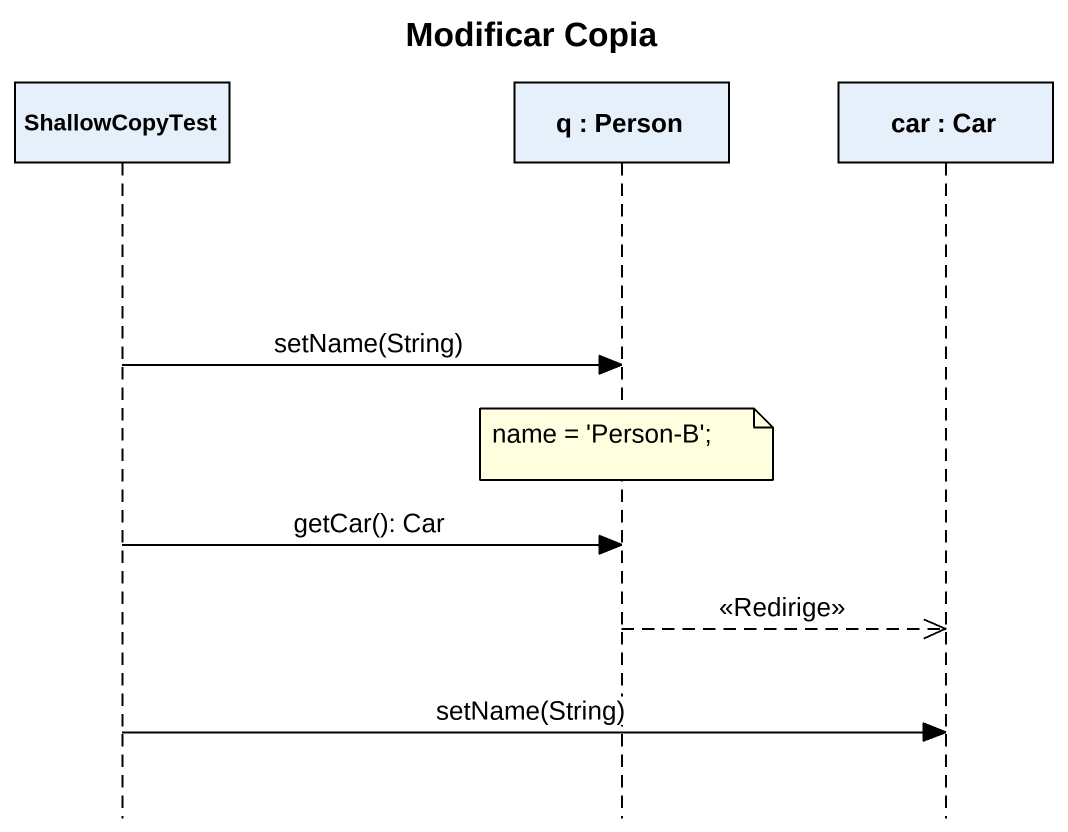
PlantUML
@startuml
title Modificar Copia
hide footbox
participant ShallowCopyTest
participant "q : Person" as q
participant "car : Car" as car

ShallowCopyTest -> q : setName(String)
note over q : name = 'Person-B';
ShallowCopyTest -> q : getCar(): Car
q -->> car : <<Redirige>>
ShallowCopyTest -> car : setName(String)
@enduml
